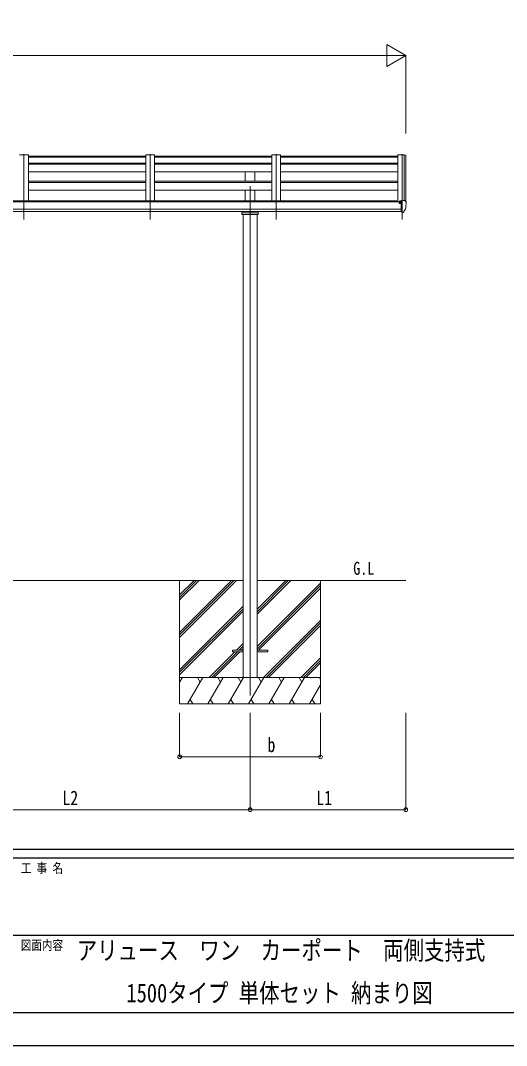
# Model space of a CAD drawing. Units: millimetres, scale not verified. Extents: x -10512 to 10512, y -7425 to 7425.
# Drawn here: x 51 to 2812, y -7425 to -1611 of the extents above; entities that cross this region are included whole.
import ezdxf
from ezdxf.enums import TextEntityAlignment as Align

# ---------------------------------------------------------------- set-up
doc = ezdxf.new("R2010")
doc.units = ezdxf.units.MM
doc.header["$LTSCALE"] = 30
doc.layers.add('0-2_USER1', color=92, linetype='Continuous')
doc.layers.add('0-7_YKK_ZWAK', color=134, linetype='Continuous')
for name, color, linetype, lineweight in [('0-3_YKK_12', 40, 'Continuous', 18), ('0-4_YKK_13', 120, 'Continuous', 18), ('0-5_YKK_A1', 120, 'Continuous', 18), ('0-6_YKK_D', 200, 'Continuous', 18)]:
    doc.layers.add(name, color=color, linetype=linetype, lineweight=lineweight)
doc.styles.add('ＭＳ ゴシック', font='')
doc.styles.get('ＭＳ ゴシック').set_extended_font_data('MS Gothic')

msp = doc.modelspace()

# ---------------------------------------------------------------- linework, layer by layer
at = {"layer": '0-3_YKK_12'}
for p, q in [((71.29, -2740.34), (71.29, -2369.52)), ((787.29, -2740.34), (787.29, -2369.52)), ((1503.29, -2740.34), (1503.29, -2369.52)), ((2219.29, -2740.34), (2219.29, -2369.52)), ((1355.29, -2551), (1355.29, -5439.9))]:
    msp.add_line(p, q, dxfattribs=at)
at = {"layer": '0-4_YKK_13'}
for p, q in [((762.29, -2379.75), (96.29, -2379.75)), ((1478.29, -2379.75), (812.29, -2379.75)), ((2194.29, -2379.75), (1528.29, -2379.75)), ((2202.79, -2637.32), (2202.79, -2640.32)), ((2217.79, -2636.16), (2203.79, -2636.22)), ((2207.29, -2636.2), (2207.29, -2634.3)), ((2207.79, -2646.39), (2207.49, -2646.39)), ((2208.32, -2646.39), (2207.79, -2646.39)), ((2208.11, -2633.89), (2217.79, -2633.17)), ((2212.79, -2641.21), (2219.29, -2640.81)), ((2217.79, -2632.39), (2219.29, -2632.39)), ((2217.79, -2632.39), (2217.79, -2638.56)), ((2219.29, -2699.97), (2219.29, -2631.47)), ((2234.38, -2632.04), (2238.44, -2637.85)), ((2241.29, -2640.85), (2241.29, -2641.47)), ((1311.79, -2702.15), (1398.79, -2702.15)), ((2212.79, -2696.78), (2218.29, -2696.78)), ((2218.79, -2697.78), (2218.29, -2696.78)), ((2219.29, -2697.78), (2218.79, -2697.78)), ((2220.79, -2699.88), (2219.29, -2699.97)), ((2220.79, -2699.88), (2224.5, -2699.66)), ((2226.91, -2698.16), (2236.66, -2682.78)), ((1255.29, -5183), (1255.29, -5192)), ((1255.29, -5183), (1315.79, -5183)), ((1255.29, -5192), (1315.79, -5192)), ((1394.79, -5183), (1455.29, -5183)), ((1394.79, -5192), (1455.29, -5192)), ((1455.29, -5183), (1455.29, -5192))]:
    msp.add_line(p, q, dxfattribs=at)
for points in [[(2202.79, -2644.77), (2202.79, -2646.39), (2202.32, -2646.39)], [(2207.49, -2645.2), (2207.49, -2646.39), (2202.79, -2646.39)], [(2208.11, -2633.89), (2207.95, -2633.91), (2207.79, -2633.94), (2207.65, -2633.98), (2207.52, -2634.03), (2207.42, -2634.09), (2207.35, -2634.16), (2207.3, -2634.23), (2207.29, -2634.3)], [(2212.79, -2696.78), (2212.79, -2638.56), (2217.79, -2638.56)], [(2219.29, -2631.47), (2231.29, -2631.47), (2233.62, -2631.62)], [(1401.79, -2693.74), (1401.79, -2711.41), (1308.79, -2711.41), (1308.79, -2693.74)], [(2219.29, -2686.08), (2216.13, -2685.68), (2212.79, -2685.25)]]:
    msp.add_lwpolyline(points, dxfattribs=at)
for centre, radius, start, end in [((2205.29, -2646.39), 2.5, 28.35764, 180), ((2205.29, -2646.39), 2.5, 0, 28.35764), ((2233.56, -2632.61), 1, 35, 86.5), ((2048.8, -2641.47), 192.49, 347.8767, 359.9992), ((2238.29, -2640.85), 3, 0, 87), ((2224.31, -2696.66), 3, 273.5, 330), ((2234.06, -2681.28), 3, 330, 348.16652)]:
    msp.add_arc(centre, radius, start, end, dxfattribs=at)
msp.add_ellipse((2203.79, -2637.32), major_axis=(0.02, 1.1), ratio=0.906239, start_param=0.0206394, end_param=1.5914357, dxfattribs=at)
at = {"layer": '0-5_YKK_A1'}
for p, q in [((46.29, -2373.67), (96.29, -2373.67)), ((96.29, -2373.67), (96.29, -2633.91)), ((762.29, -2373.67), (762.29, -2633.91)), ((762.29, -2373.67), (812.29, -2373.67)), ((812.29, -2373.67), (812.29, -2633.91)), ((1478.29, -2373.67), (1478.29, -2633.91)), ((1478.29, -2373.67), (1528.29, -2373.67)), ((1528.29, -2373.67), (1528.29, -2633.91)), ((2194.29, -2373.67), (2194.29, -2640.32)), ((2230.21, -2373.87), (2229.59, -2375.49)), ((2230.29, -2373.76), (2230.29, -2631.47)), ((2238.34, -2374.09), (2230.51, -2373.68)), ((2239.28, -2374.96), (2239.29, -2638.02)), ((96.29, -2386.67), (762.29, -2386.67)), ((96.29, -2421.11), (762.29, -2421.11)), ((96.29, -2425.2), (762.29, -2425.2)), ((812.29, -2386.67), (1478.29, -2386.67)), ((812.29, -2421.11), (1478.29, -2421.11)), ((812.29, -2425.2), (1478.29, -2425.2)), ((1528.29, -2386.67), (2194.29, -2386.67)), ((1528.29, -2421.11), (2194.29, -2421.11)), ((1528.29, -2425.2), (2194.29, -2425.2)), ((96.29, -2469.62), (762.29, -2469.62)), ((812.29, -2469.62), (1478.29, -2469.62)), ((1327.79, -2522.95), (1327.79, -2469.62)), ((1382.79, -2522.95), (1382.79, -2469.62)), ((1528.29, -2469.62), (2194.29, -2469.62)), ((96.29, -2522.95), (762.29, -2522.95)), ((96.29, -2529.75), (762.29, -2529.75)), ((812.29, -2522.95), (1478.29, -2522.95)), ((812.29, -2529.75), (1478.29, -2529.75)), ((1528.29, -2522.95), (2194.29, -2522.95)), ((1528.29, -2529.75), (2194.29, -2529.75)), ((96.29, -2573.3), (762.29, -2573.3)), ((812.29, -2573.3), (1478.29, -2573.3)), ((1327.79, -2633.91), (1327.79, -2573.3)), ((1382.79, -2633.91), (1382.79, -2573.3)), ((1528.29, -2573.3), (2194.29, -2573.3)), ((2212.79, -2640.32), (-3502.21, -2640.32)), ((2189.29, -2633.91), (-3478.71, -2633.91)), ((2189.29, -2640.32), (2189.29, -2633.91)), ((-3502.21, -2681.83), (2212.79, -2681.83)), ((2212.79, -2693.75), (-3502.21, -2693.67)), ((1315.79, -2711.41), (1315.79, -5337.5)), ((1394.79, -2711.41), (1394.79, -5337.5)), ((-605.21, -4787.5), (1315.79, -4787.5)), ((955.29, -4787.5), (955.29, -5487.5)), ((955.29, -5081.68), (1249.47, -4787.5)), ((955.29, -5095.82), (1263.61, -4787.5)), ((955.29, -5109.96), (1277.75, -4787.5)), ((955.29, -4897.83), (1065.62, -4787.5)), ((955.29, -4883.69), (1051.48, -4787.5)), ((955.29, -4869.55), (1037.34, -4787.5)), ((1394.79, -4787.5), (2239.29, -4787.5)), ((1394.79, -4978.83), (1586.12, -4787.5)), ((1394.79, -4964.69), (1571.98, -4787.5)), ((1394.79, -4950.55), (1557.84, -4787.5)), ((1394.79, -5162.68), (1755.29, -4802.18)), ((1394.79, -5176.82), (1755.29, -4816.32)), ((1755.29, -4787.5), (1755.29, -5487.5)), ((1402.75, -5183), (1755.29, -4830.46)), ((955.29, -5293.81), (1315.79, -4933.31)), ((955.29, -5307.95), (1315.79, -4947.45)), ((955.29, -5322.09), (1315.79, -4961.59)), ((1432.1, -5337.5), (1755.29, -5014.31)), ((1446.24, -5337.5), (1755.29, -5028.45)), ((1460.38, -5337.5), (1755.29, -5042.59)), ((1278.23, -5183), (1315.79, -5145.44)), ((1292.37, -5183), (1315.79, -5159.58)), ((1306.51, -5183), (1315.79, -5173.73)), ((1123.73, -5337.5), (1269.23, -5192)), ((1137.87, -5337.5), (1283.37, -5192)), ((1152.01, -5337.5), (1297.51, -5192)), ((1644.23, -5337.5), (1755.29, -5226.44)), ((1658.37, -5337.5), (1755.29, -5240.58)), ((1672.51, -5337.5), (1755.29, -5254.73)), ((1755.29, -5337.5), (955.29, -5337.5)), ((955.29, -5365), (971.17, -5337.5)), ((1000.03, -5487.5), (1086.64, -5337.5)), ((1071.64, -5363.48), (1056.64, -5337.5)), ((1115.5, -5487.5), (1202.11, -5337.5)), ((1187.11, -5363.48), (1172.1, -5337.5)), ((1230.97, -5487.5), (1317.58, -5337.5)), ((1302.58, -5363.48), (1287.58, -5337.5)), ((1346.44, -5487.5), (1433.05, -5337.5)), ((1418.05, -5363.48), (1403.05, -5337.5)), ((1461.91, -5487.5), (1548.52, -5337.5)), ((1533.52, -5363.48), (1518.52, -5337.5)), ((1577.38, -5487.5), (1663.99, -5337.5)), ((1633.99, -5337.5), (1648.99, -5363.48)), ((1749.46, -5337.5), (1755.29, -5347.6)), ((1692.85, -5487.5), (1755.29, -5379.36)), ((1015.03, -5461.52), (1030.03, -5487.5)), ((1130.5, -5461.52), (1145.5, -5487.5)), ((1245.97, -5461.52), (1260.97, -5487.5)), ((1361.44, -5461.52), (1376.44, -5487.5)), ((1476.91, -5461.52), (1491.91, -5487.5)), ((1592.38, -5461.52), (1607.38, -5487.5)), ((1707.85, -5461.52), (1722.85, -5487.5)), ((955.29, -5487.5), (1755.29, -5487.5))]:
    msp.add_line(p, q, dxfattribs=at)
msp.add_lwpolyline([(2229.59, -2631.47), (2229.59, -2373.67), (2194.29, -2373.67)], dxfattribs=at)
msp.add_circle((2205.32, -2646.39), 3, dxfattribs=at)
for centre, radius, start, end in [((2230.49, -2373.98), 0.3, 86.98858, 159), ((2238.29, -2375.09), 1, 6.67014, 87)]:
    msp.add_arc(centre, radius, start, end, dxfattribs=at)
at = {"layer": '0-6_YKK_D'}
for p, q in [((2239.29, -1809.15), (2131.04, -1746.65)), ((2131.04, -1746.65), (2131.04, -1871.65)), ((-3403.71, -1809.15), (2114.29, -1809.15)), ((2239.29, -1809.15), (2022.78, -1809.15)), ((2239.29, -1809.15), (2131.04, -1871.65)), ((2239.29, -2252.47), (2239.29, -1808.15)), ((955.29, -5537.5), (955.29, -5788.5)), ((1355.29, -5537.5), (1355.29, -6088.5)), ((1355.29, -5538.5), (1355.29, -6088.5)), ((1755.29, -5537.5), (1755.29, -5788.5)), ((2239.29, -5537.5), (2239.29, -6088.5)), ((1755.29, -5787.5), (955.29, -5787.5)), ((-644.71, -6087.5), (1355.29, -6087.5)), ((1355.29, -6087.5), (2239.29, -6087.5))]:
    msp.add_line(p, q, dxfattribs=at)
for centre in [(955.29, -5787.5), (1755.29, -5787.5), (1355.29, -6087.5), (1355.29, -6087.5), (2239.29, -6087.5)]:
    msp.add_circle(centre, 10.62, dxfattribs=at)
at = {"layer": '0-7_YKK_ZWAK'}
for p, q in [((9737.55, -6312.5), (-9762.45, -6312.5)), ((3237.55, -6362.5), (-12.45, -6362.5)), ((-12.45, -6800), (3237.55, -6800)), ((-12.45, -7237.5), (3237.55, -7237.5))]:
    msp.add_line(p, q, dxfattribs=at)
msp.add_lwpolyline([(-10512.5, -7425), (10512.5, -7425), (10512.5, 7425), (-10512.5, 7425)], close=True, dxfattribs=at)

# ---------------------------------------------------------------- texts
at = {"layer": '0-2_USER1', "style": 'ＭＳ ゴシック', "width": 0.8}
for s, height, p in [('G.L', 73.31, (1940.93, -4776.9)), ('アリュース\u3000ワン\u3000カーポート\u3000両側支持式', 106.3, (371.02, -6970.42)), ('1500タイプ 単体セット 納まり図', 106.3, (653.28, -7212.08))]:
    msp.add_text(s, height=height, dxfattribs=at).set_placement(p, align=Align.BOTTOM_LEFT)
at = {"layer": '0-6_YKK_D', "style": 'ＭＳ ゴシック', "width": 0.8}
for s, p in [('b', (1453.95, -5785.83)), ('L2', (289.29, -6086.5)), ('L1', (1731.29, -6086.5))]:
    msp.add_text(s, height=82.48, dxfattribs=at).set_placement(p, align=Align.BOTTOM_LEFT)
at = {"layer": '0-7_YKK_ZWAK', "style": 'ＭＳ ゴシック', "width": 0.8}
for s, p in [('工 事 名', (53.17, -6462.5)), ('図面内容', (53.17, -6900))]:
    msp.add_text(s, height=54.99, dxfattribs=at).set_placement(p, align=Align.BOTTOM_LEFT)

doc.saveas('drawing.dxf')
